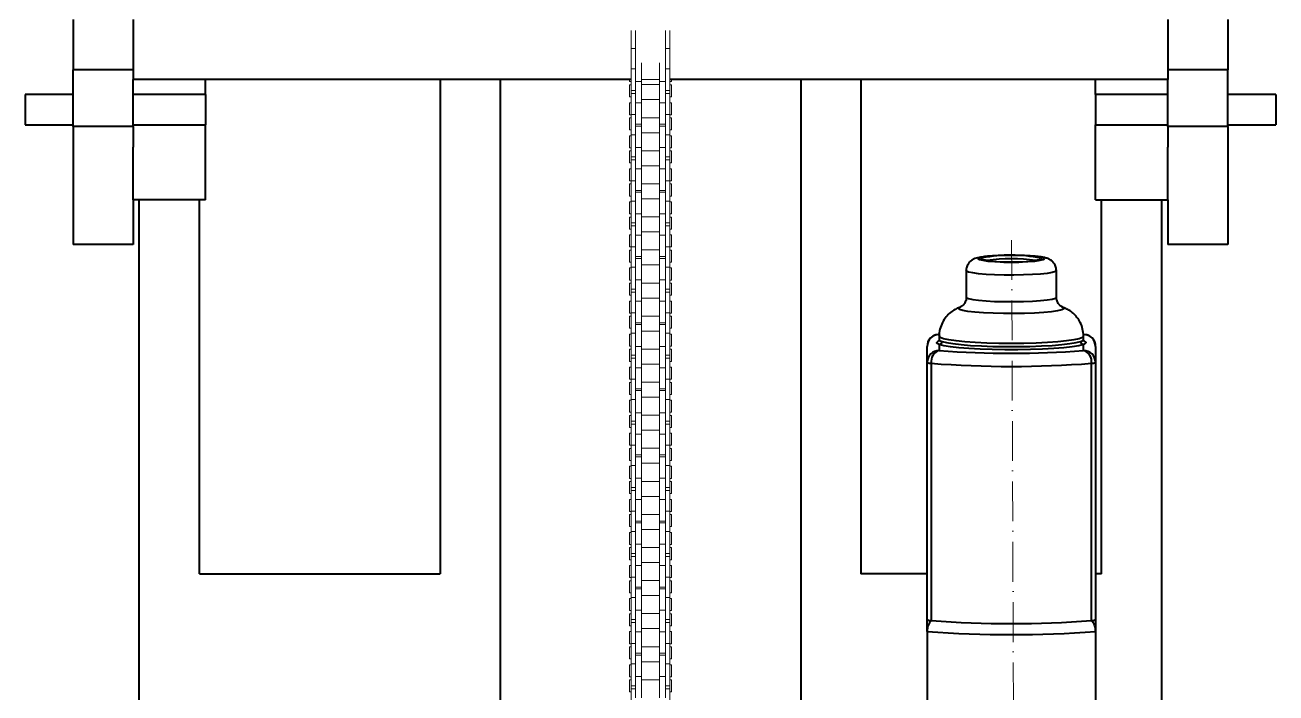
# Model space of a CAD drawing. Header units: millimetres. Extents: x 1065 to 3947, y -2666 to -625.
# Drawn here: x 1297.1 to 1485.6, y -2322.6 to -2221.9 of the extents above; entities that cross this region are included whole.
import ezdxf

# ---------------------------------------------------------------- set-up
doc = ezdxf.new("R2010")
doc.units = ezdxf.units.MM
doc.linetypes.add('ACAD_ISO10W100', pattern=[18, 12, -3, 0, -3])

msp = doc.modelspace()

# ---------------------------------------------------------------- linework, layer by layer
at = {"color": 7, "linetype": 'Continuous', "lineweight": 40}
for p, q in [((1304.3426, -2221.1013), (1304.3426, -2228.7111)), ((1313.4056, -2221.1013), (1313.4056, -2230.1642)), ((1469.2892, -2221.1013), (1469.2892, -2230.1642)), ((1478.3522, -2221.1013), (1478.3522, -2228.7111)), ((1313.4056, -2228.7111), (1304.3426, -2228.7111)), ((1304.3426, -2237.2276), (1304.3426, -2228.7111)), ((1478.3522, -2228.7111), (1469.2892, -2228.7111)), ((1478.3522, -2237.2276), (1478.3522, -2228.7111)), ((1313.4056, -2237.2276), (1313.4056, -2230.1642)), ((1388.4472, -2230.1642), (1313.4056, -2230.1642)), ((1324.2812, -2232.43), (1324.2812, -2230.1642)), ((1359.6269, -2230.1642), (1359.6269, -2304.6626)), ((1368.6899, -2230.1642), (1368.6899, -2339.5599)), ((1469.2892, -2230.1642), (1394.2476, -2230.1642)), ((1414.0049, -2230.1642), (1414.0049, -2339.5599)), ((1423.0679, -2230.1642), (1423.0679, -2304.6626)), ((1458.4136, -2232.43), (1458.4136, -2230.1642)), ((1469.2892, -2237.2276), (1469.2892, -2230.1642)), ((1304.3426, -2232.43), (1297.0922, -2232.43)), ((1297.0922, -2232.43), (1297.0922, -2236.9615)), ((1324.2812, -2232.43), (1313.4056, -2232.43)), ((1324.2812, -2232.43), (1324.2812, -2236.9615)), ((1469.2892, -2232.43), (1458.4136, -2232.43)), ((1458.4136, -2232.43), (1458.4136, -2236.9615)), ((1485.6026, -2232.43), (1478.3522, -2232.43)), ((1485.6026, -2232.43), (1485.6026, -2236.9615)), ((1297.0922, -2236.9615), (1304.3426, -2236.9615)), ((1313.4056, -2237.2276), (1304.3426, -2237.2276)), ((1304.3426, -2237.2276), (1304.3426, -2255.0218)), ((1313.4056, -2236.9615), (1324.2812, -2236.9615)), ((1313.4056, -2237.2276), (1313.4056, -2240.3427)), ((1324.2812, -2248.2903), (1324.2812, -2236.9615)), ((1458.4136, -2236.9615), (1469.2892, -2236.9615)), ((1458.4136, -2248.2903), (1458.4136, -2236.9615)), ((1478.3522, -2237.2276), (1469.2892, -2237.2276)), ((1469.2892, -2237.2276), (1469.2892, -2240.3427)), ((1478.3522, -2236.9615), (1485.6026, -2236.9615)), ((1478.3522, -2237.2276), (1478.3522, -2255.0218)), ((1313.4056, -2248.2903), (1313.4056, -2240.3427)), ((1469.2892, -2248.2903), (1469.2892, -2240.3427)), ((1313.4056, -2248.2903), (1313.4056, -2255.0218)), ((1324.2812, -2248.2903), (1313.4056, -2248.2903)), ((1314.3119, -2413.4186), (1314.3119, -2248.2903)), ((1323.3749, -2304.6626), (1323.3749, -2248.2903)), ((1458.4136, -2248.2903), (1469.2892, -2248.2903)), ((1459.3199, -2304.6626), (1459.3199, -2248.2903)), ((1468.3829, -2348.6088), (1468.3829, -2248.2903)), ((1469.2892, -2248.2903), (1469.2892, -2255.0218)), ((1313.4056, -2255.0218), (1304.3426, -2255.0218)), ((1478.3522, -2255.0218), (1469.2892, -2255.0218)), ((1438.9282, -2258.9621), (1438.9282, -2262.9632)), ((1452.5227, -2262.9632), (1452.5227, -2258.9621)), ((1437.9489, -2264.4783), (1438.0952, -2264.4223)), ((1453.3787, -2264.4301), (1453.4799, -2264.4687)), ((1434.6898, -2268.5772), (1434.8498, -2268.5791)), ((1434.8498, -2268.8597), (1434.8498, -2269.3723)), ((1456.601, -2268.5791), (1456.7611, -2268.5772)), ((1456.601, -2269.3723), (1456.601, -2268.8597)), ((1433.0372, -2272.793), (1433.0372, -2270.3827)), ((1434.8498, -2270.0985), (1434.8498, -2270.9893)), ((1456.601, -2270.9893), (1456.601, -2270.0985)), ((1458.4136, -2270.3827), (1458.4136, -2272.793)), ((1433.0372, -2311.572), (1433.0372, -2272.793)), ((1433.6414, -2272.9269), (1433.6414, -2311.7059)), ((1457.8094, -2311.7059), (1457.8094, -2272.9269)), ((1458.4136, -2272.793), (1458.4136, -2311.572)), ((1323.3749, -2304.6626), (1359.6269, -2304.6626)), ((1433.0372, -2304.6626), (1423.0679, -2304.6626)), ((1459.3199, -2304.6626), (1458.4136, -2304.6626)), ((1433.0372, -2313.3349), (1433.0372, -2325.3004)), ((1458.4136, -2313.3349), (1458.4136, -2325.3004))]:
    msp.add_line(p, q, dxfattribs=at)
at = {"color": 7, "linetype": 'Continuous', "lineweight": 15}
for p, q in [((1388.4472, -2222.7614), (1388.4472, -2225.4617)), ((1389.0817, -2222.7614), (1389.0817, -2225.4617)), ((1393.6132, -2222.7614), (1393.6132, -2225.4617)), ((1394.2476, -2222.7614), (1394.2476, -2225.4617)), ((1388.4472, -2225.4617), (1389.0817, -2225.4617)), ((1388.4472, -2225.4617), (1388.4472, -2228.5312)), ((1389.0817, -2225.4617), (1389.0817, -2228.1687)), ((1394.2476, -2225.4617), (1393.6132, -2225.4617)), ((1393.6132, -2225.4617), (1393.6132, -2228.1687)), ((1394.2476, -2225.4617), (1394.2476, -2228.5312)), ((1389.0817, -2228.1687), (1389.0817, -2230.442)), ((1389.988, -2227.6341), (1389.988, -2230.442)), ((1392.7069, -2227.6341), (1392.7069, -2230.442)), ((1393.6132, -2228.1687), (1393.6132, -2230.442)), ((1388.4472, -2228.5312), (1388.4472, -2231.8261)), ((1388.4472, -2228.5312), (1389.0817, -2228.5312)), ((1394.2476, -2228.5312), (1393.6132, -2228.5312)), ((1394.2476, -2228.5312), (1394.2476, -2231.8261)), ((1388.1754, -2230.4666), (1388.1754, -2230.1642)), ((1388.1754, -2230.4666), (1388.4472, -2230.4666)), ((1388.4472, -2230.9473), (1388.1754, -2230.9473)), ((1388.1754, -2230.9473), (1388.1754, -2232.7599)), ((1388.4472, -2231.8261), (1389.0817, -2231.8261)), ((1388.4472, -2232.2793), (1388.4472, -2231.8261)), ((1389.0817, -2230.442), (1389.988, -2230.442)), ((1389.0817, -2230.442), (1389.0817, -2233.6633)), ((1392.7069, -2230.1642), (1389.988, -2230.1642)), ((1389.988, -2230.442), (1389.988, -2233.6633)), ((1389.988, -2230.9198), (1392.7069, -2230.9198)), ((1393.6132, -2230.442), (1392.7069, -2230.442)), ((1392.7069, -2230.442), (1392.7069, -2233.6633)), ((1393.6132, -2230.442), (1393.6132, -2233.6633)), ((1393.6132, -2231.8261), (1394.2476, -2231.8261)), ((1394.2476, -2230.4666), (1394.5195, -2230.4666)), ((1394.5195, -2230.9473), (1394.2476, -2230.9473)), ((1394.2476, -2232.2793), (1394.2476, -2231.8261)), ((1394.5195, -2230.4666), (1394.5195, -2230.1642)), ((1394.5195, -2230.9473), (1394.5195, -2232.7599)), ((1388.1754, -2232.7599), (1388.4472, -2232.7599)), ((1388.4472, -2233.6387), (1388.1754, -2233.6387)), ((1388.1754, -2235.4513), (1388.1754, -2233.6387)), ((1389.0817, -2232.2793), (1388.4472, -2232.2793)), ((1388.4472, -2232.2793), (1388.4472, -2235.431)), ((1389.0817, -2233.6633), (1389.0817, -2235.9217)), ((1389.0817, -2233.6633), (1389.988, -2233.6633)), ((1392.7069, -2233.1855), (1389.988, -2233.1855)), ((1389.988, -2233.6633), (1389.988, -2236.9014)), ((1393.6132, -2233.6633), (1392.7069, -2233.6633)), ((1392.7069, -2233.6633), (1392.7069, -2236.9014)), ((1394.2476, -2232.2793), (1393.6132, -2232.2793)), ((1393.6132, -2233.6633), (1393.6132, -2235.9217)), ((1394.2476, -2232.2793), (1394.2476, -2235.431)), ((1394.2476, -2232.7599), (1394.5195, -2232.7599)), ((1394.5195, -2233.6387), (1394.2476, -2233.6387)), ((1394.5195, -2235.4513), (1394.5195, -2233.6387)), ((1388.1754, -2235.4513), (1388.4472, -2235.4513)), ((1388.4472, -2235.431), (1389.0817, -2235.431)), ((1388.4472, -2235.431), (1388.4472, -2238.5005)), ((1394.2476, -2235.431), (1393.6132, -2235.431)), ((1394.2476, -2235.431), (1394.2476, -2238.5005)), ((1394.2476, -2235.4513), (1394.5195, -2235.4513)), ((1388.4472, -2235.932), (1388.1754, -2235.932)), ((1388.1754, -2235.932), (1388.1754, -2237.7446)), ((1389.0817, -2235.9217), (1389.0817, -2238.138)), ((1389.0817, -2236.9014), (1389.988, -2236.9014)), ((1389.988, -2237.1733), (1389.0817, -2237.1733)), ((1389.988, -2235.9044), (1392.7069, -2235.9044)), ((1389.988, -2237.1733), (1389.988, -2236.9014)), ((1389.988, -2237.1733), (1389.988, -2240.4113)), ((1392.7069, -2236.9014), (1393.6132, -2236.9014)), ((1392.7069, -2237.1733), (1392.7069, -2236.9014)), ((1393.6132, -2237.1733), (1392.7069, -2237.1733)), ((1392.7069, -2237.1733), (1392.7069, -2240.4113)), ((1393.6132, -2235.9217), (1393.6132, -2238.138)), ((1394.5195, -2235.932), (1394.2476, -2235.932)), ((1394.5195, -2235.932), (1394.5195, -2237.7446)), ((1388.1754, -2237.7446), (1388.4472, -2237.7446)), ((1388.4472, -2238.6234), (1388.1754, -2238.6234)), ((1388.1754, -2240.436), (1388.1754, -2238.6234)), ((1388.4472, -2238.5005), (1388.4472, -2241.7954)), ((1388.4472, -2238.5005), (1389.0817, -2238.5005)), ((1389.0817, -2238.138), (1389.0817, -2240.4113)), ((1392.7069, -2238.1702), (1389.988, -2238.1702)), ((1393.6132, -2238.138), (1393.6132, -2240.4113)), ((1394.2476, -2238.5005), (1393.6132, -2238.5005)), ((1394.2476, -2237.7446), (1394.5195, -2237.7446)), ((1394.2476, -2238.5005), (1394.2476, -2241.7954)), ((1394.5195, -2238.6234), (1394.2476, -2238.6234)), ((1394.5195, -2240.436), (1394.5195, -2238.6234)), ((1388.1754, -2240.436), (1388.4472, -2240.436)), ((1388.4472, -2240.9123), (1388.1754, -2240.9123)), ((1388.1754, -2240.9123), (1388.1754, -2242.7249)), ((1389.0817, -2240.4113), (1389.988, -2240.4113)), ((1389.0817, -2240.4113), (1389.0817, -2243.6327)), ((1389.988, -2240.4113), (1389.988, -2243.6327)), ((1389.988, -2240.8891), (1392.7069, -2240.8891)), ((1393.6132, -2240.4113), (1392.7069, -2240.4113)), ((1392.7069, -2240.4113), (1392.7069, -2243.6327)), ((1393.6132, -2240.4113), (1393.6132, -2243.6327)), ((1394.2476, -2240.436), (1394.5195, -2240.436)), ((1394.5195, -2240.9123), (1394.2476, -2240.9123)), ((1394.5195, -2240.9123), (1394.5195, -2242.7249)), ((1388.1754, -2242.7249), (1388.4472, -2242.7249)), ((1388.4472, -2241.7954), (1389.0817, -2241.7954)), ((1388.4472, -2242.2485), (1388.4472, -2241.7954)), ((1389.0817, -2242.2485), (1388.4472, -2242.2485)), ((1388.4472, -2242.2485), (1388.4472, -2245.4003)), ((1392.7069, -2243.1548), (1389.988, -2243.1548)), ((1393.6132, -2241.7954), (1394.2476, -2241.7954)), ((1394.2476, -2242.2485), (1393.6132, -2242.2485)), ((1394.2476, -2242.2485), (1394.2476, -2241.7954)), ((1394.2476, -2242.2485), (1394.2476, -2245.4003)), ((1394.2476, -2242.7249), (1394.5195, -2242.7249)), ((1388.4472, -2243.608), (1388.1754, -2243.608)), ((1388.1754, -2245.4206), (1388.1754, -2243.608)), ((1389.0817, -2243.6327), (1389.0817, -2245.891)), ((1389.0817, -2243.6327), (1389.988, -2243.6327)), ((1389.988, -2243.6327), (1389.988, -2246.8707)), ((1393.6132, -2243.6327), (1392.7069, -2243.6327)), ((1392.7069, -2243.6327), (1392.7069, -2246.8707)), ((1393.6132, -2243.6327), (1393.6132, -2245.891)), ((1394.5195, -2243.608), (1394.2476, -2243.608)), ((1394.5195, -2245.4206), (1394.5195, -2243.608)), ((1388.1754, -2245.4206), (1388.4472, -2245.4206)), ((1388.4472, -2245.8969), (1388.1754, -2245.8969)), ((1388.1754, -2245.8969), (1388.1754, -2247.7095)), ((1388.4472, -2245.4003), (1389.0817, -2245.4003)), ((1388.4472, -2245.4003), (1388.4472, -2248.4698)), ((1389.0817, -2245.891), (1389.0817, -2248.1073)), ((1389.0817, -2246.8707), (1389.988, -2246.8707)), ((1389.988, -2245.8737), (1392.7069, -2245.8737)), ((1389.988, -2247.1426), (1389.988, -2246.8707)), ((1392.7069, -2246.8707), (1393.6132, -2246.8707)), ((1392.7069, -2247.1426), (1392.7069, -2246.8707)), ((1394.2476, -2245.4003), (1393.6132, -2245.4003)), ((1393.6132, -2245.891), (1393.6132, -2248.1073)), ((1394.2476, -2245.4003), (1394.2476, -2248.4698)), ((1394.2476, -2245.4206), (1394.5195, -2245.4206)), ((1394.5195, -2245.8969), (1394.2476, -2245.8969)), ((1394.5195, -2245.8969), (1394.5195, -2247.7095)), ((1388.1754, -2247.7095), (1388.4472, -2247.7095)), ((1388.4472, -2248.5927), (1388.1754, -2248.5927)), ((1388.1754, -2250.4052), (1388.1754, -2248.5927)), ((1388.4472, -2248.4698), (1388.4472, -2251.7647)), ((1388.4472, -2248.4698), (1389.0817, -2248.4698)), ((1389.988, -2247.1426), (1389.0817, -2247.1426)), ((1389.0817, -2248.1073), (1389.0817, -2250.3806)), ((1389.988, -2247.1426), (1389.988, -2250.3806)), ((1392.7069, -2248.1395), (1389.988, -2248.1395)), ((1393.6132, -2247.1426), (1392.7069, -2247.1426)), ((1392.7069, -2247.1426), (1392.7069, -2250.3806)), ((1393.6132, -2248.1073), (1393.6132, -2250.3806)), ((1394.2476, -2248.4698), (1393.6132, -2248.4698)), ((1394.2476, -2247.7095), (1394.5195, -2247.7095)), ((1394.2476, -2248.4698), (1394.2476, -2251.7647)), ((1394.5195, -2248.5927), (1394.2476, -2248.5927)), ((1394.5195, -2250.4052), (1394.5195, -2248.5927)), ((1388.1754, -2250.4052), (1388.4472, -2250.4052)), ((1389.0817, -2250.3806), (1389.988, -2250.3806)), ((1389.0817, -2250.3806), (1389.0817, -2253.602)), ((1389.988, -2250.3806), (1389.988, -2253.602)), ((1393.6132, -2250.3806), (1392.7069, -2250.3806)), ((1392.7069, -2250.3806), (1392.7069, -2253.602)), ((1393.6132, -2250.3806), (1393.6132, -2253.602)), ((1394.2476, -2250.4052), (1394.5195, -2250.4052)), ((1388.4472, -2250.8816), (1388.1754, -2250.8816)), ((1388.1754, -2250.8816), (1388.1754, -2252.6942)), ((1388.1754, -2252.6942), (1388.4472, -2252.6942)), ((1388.4472, -2251.7647), (1389.0817, -2251.7647)), ((1388.4472, -2252.2178), (1388.4472, -2251.7647)), ((1389.0817, -2252.2178), (1388.4472, -2252.2178)), ((1388.4472, -2252.2178), (1388.4472, -2255.3696)), ((1389.988, -2250.8584), (1392.7069, -2250.8584)), ((1393.6132, -2251.7647), (1394.2476, -2251.7647)), ((1394.2476, -2252.2178), (1393.6132, -2252.2178)), ((1394.5195, -2250.8816), (1394.2476, -2250.8816)), ((1394.2476, -2252.2178), (1394.2476, -2251.7647)), ((1394.2476, -2252.2178), (1394.2476, -2255.3696)), ((1394.2476, -2252.6942), (1394.5195, -2252.6942)), ((1394.5195, -2250.8816), (1394.5195, -2252.6942)), ((1388.4472, -2253.5773), (1388.1754, -2253.5773)), ((1388.1754, -2255.3899), (1388.1754, -2253.5773)), ((1389.0817, -2253.602), (1389.0817, -2255.8603)), ((1389.0817, -2253.602), (1389.988, -2253.602)), ((1392.7069, -2253.1242), (1389.988, -2253.1242)), ((1389.988, -2253.602), (1389.988, -2256.84)), ((1393.6132, -2253.602), (1392.7069, -2253.602)), ((1392.7069, -2253.602), (1392.7069, -2256.84)), ((1393.6132, -2253.602), (1393.6132, -2255.8603)), ((1394.5195, -2253.5773), (1394.2476, -2253.5773)), ((1394.5195, -2255.3899), (1394.5195, -2253.5773)), ((1388.1754, -2255.3899), (1388.4472, -2255.3899)), ((1388.4472, -2255.8662), (1388.1754, -2255.8662)), ((1388.1754, -2255.8662), (1388.1754, -2257.6788)), ((1388.4472, -2255.3696), (1389.0817, -2255.3696)), ((1388.4472, -2255.3696), (1388.4472, -2258.4391)), ((1389.0817, -2255.8603), (1389.0817, -2258.0766)), ((1389.988, -2255.843), (1392.7069, -2255.843)), ((1394.2476, -2255.3696), (1393.6132, -2255.3696)), ((1393.6132, -2255.8603), (1393.6132, -2258.0766)), ((1394.2476, -2255.3696), (1394.2476, -2258.4391)), ((1394.2476, -2255.3899), (1394.5195, -2255.3899)), ((1394.5195, -2255.8662), (1394.2476, -2255.8662)), ((1394.5195, -2255.8662), (1394.5195, -2257.6788)), ((1388.1754, -2257.6788), (1388.4472, -2257.6788)), ((1389.0817, -2256.84), (1389.988, -2256.84)), ((1389.988, -2257.1119), (1389.0817, -2257.1119)), ((1389.0817, -2258.0766), (1389.0817, -2260.3499)), ((1389.988, -2257.1119), (1389.988, -2256.84)), ((1389.988, -2257.1119), (1389.988, -2260.3499)), ((1392.7069, -2258.1088), (1389.988, -2258.1088)), ((1392.7069, -2256.84), (1393.6132, -2256.84)), ((1392.7069, -2257.1119), (1392.7069, -2256.84)), ((1393.6132, -2257.1119), (1392.7069, -2257.1119)), ((1392.7069, -2257.1119), (1392.7069, -2260.3499)), ((1393.6132, -2258.0766), (1393.6132, -2260.3499)), ((1394.2476, -2257.6788), (1394.5195, -2257.6788)), ((1388.4472, -2258.5619), (1388.1754, -2258.5619)), ((1388.1754, -2260.3745), (1388.1754, -2258.5619)), ((1388.4472, -2258.4391), (1388.4472, -2261.734)), ((1388.4472, -2258.4391), (1389.0817, -2258.4391)), ((1394.2476, -2258.4391), (1393.6132, -2258.4391)), ((1394.2476, -2258.4391), (1394.2476, -2261.734)), ((1394.5195, -2258.5619), (1394.2476, -2258.5619)), ((1394.5195, -2260.3745), (1394.5195, -2258.5619)), ((1388.1754, -2260.3745), (1388.4472, -2260.3745)), ((1388.4472, -2260.8509), (1388.1754, -2260.8509)), ((1388.1754, -2260.8509), (1388.1754, -2262.6635)), ((1388.4472, -2261.734), (1389.0817, -2261.734)), ((1388.4472, -2262.1871), (1388.4472, -2261.734)), ((1389.0817, -2260.3499), (1389.988, -2260.3499)), ((1389.0817, -2260.3499), (1389.0817, -2263.5713)), ((1389.988, -2260.3499), (1389.988, -2263.5713)), ((1389.988, -2260.8277), (1392.7069, -2260.8277)), ((1393.6132, -2260.3499), (1392.7069, -2260.3499)), ((1392.7069, -2260.3499), (1392.7069, -2263.5713)), ((1393.6132, -2260.3499), (1393.6132, -2263.5713)), ((1393.6132, -2261.734), (1394.2476, -2261.734)), ((1394.2476, -2260.3745), (1394.5195, -2260.3745)), ((1394.5195, -2260.8509), (1394.2476, -2260.8509)), ((1394.2476, -2262.1871), (1394.2476, -2261.734)), ((1394.5195, -2260.8509), (1394.5195, -2262.6635)), ((1388.1754, -2262.6635), (1388.4472, -2262.6635)), ((1388.4472, -2263.5466), (1388.1754, -2263.5466)), ((1388.1754, -2265.3592), (1388.1754, -2263.5466)), ((1389.0817, -2262.1871), (1388.4472, -2262.1871)), ((1388.4472, -2262.1871), (1388.4472, -2265.3389)), ((1389.0817, -2263.5713), (1389.988, -2263.5713)), ((1389.0817, -2263.5713), (1389.0817, -2265.8296)), ((1392.7069, -2263.0934), (1389.988, -2263.0934)), ((1389.988, -2263.5713), (1389.988, -2266.8093)), ((1393.6132, -2263.5713), (1392.7069, -2263.5713)), ((1392.7069, -2263.5713), (1392.7069, -2266.8093)), ((1394.2476, -2262.1871), (1393.6132, -2262.1871)), ((1393.6132, -2263.5713), (1393.6132, -2265.8296)), ((1394.2476, -2262.1871), (1394.2476, -2265.3389)), ((1394.2476, -2262.6635), (1394.5195, -2262.6635)), ((1394.5195, -2263.5466), (1394.2476, -2263.5466)), ((1394.5195, -2265.3592), (1394.5195, -2263.5466)), ((1388.1754, -2265.3592), (1388.4472, -2265.3592)), ((1388.4472, -2265.8355), (1388.1754, -2265.8355)), ((1388.1754, -2265.8355), (1388.1754, -2267.6481)), ((1388.4472, -2265.3389), (1389.0817, -2265.3389)), ((1388.4472, -2265.3389), (1388.4472, -2268.4084)), ((1389.0817, -2265.8296), (1389.0817, -2268.4084)), ((1389.988, -2265.8124), (1392.7069, -2265.8124)), ((1394.2476, -2265.3389), (1393.6132, -2265.3389)), ((1393.6132, -2265.8296), (1393.6132, -2268.4084)), ((1394.2476, -2265.3389), (1394.2476, -2268.4084)), ((1394.2476, -2265.3592), (1394.5195, -2265.3592)), ((1394.5195, -2265.8355), (1394.2476, -2265.8355)), ((1394.5195, -2265.8355), (1394.5195, -2267.6481)), ((1388.1754, -2267.6481), (1388.4472, -2267.6481)), ((1389.0817, -2266.8093), (1389.988, -2266.8093)), ((1389.988, -2267.0812), (1389.0817, -2267.0812)), ((1389.988, -2267.0812), (1389.988, -2266.8093)), ((1389.988, -2267.0812), (1389.988, -2270.41)), ((1392.7069, -2266.8093), (1393.6132, -2266.8093)), ((1392.7069, -2267.0812), (1392.7069, -2266.8093)), ((1393.6132, -2267.0812), (1392.7069, -2267.0812)), ((1392.7069, -2267.0812), (1392.7069, -2270.41)), ((1394.2476, -2267.6481), (1394.5195, -2267.6481)), ((1388.4472, -2268.5312), (1388.1754, -2268.5312)), ((1388.1754, -2270.3438), (1388.1754, -2268.5312)), ((1388.4472, -2268.4084), (1388.4472, -2271.7033)), ((1388.4472, -2268.4084), (1389.0817, -2268.4084)), ((1389.0817, -2268.4084), (1389.0817, -2270.41)), ((1392.7069, -2268.0781), (1389.988, -2268.0781)), ((1393.6132, -2268.4084), (1393.6132, -2270.41)), ((1394.2476, -2268.4084), (1393.6132, -2268.4084)), ((1394.2476, -2268.4084), (1394.2476, -2271.7033)), ((1394.5195, -2268.5312), (1394.2476, -2268.5312)), ((1394.5195, -2270.3438), (1394.5195, -2268.5312)), ((1388.1754, -2270.3438), (1388.4472, -2270.3438)), ((1388.4472, -2270.8202), (1388.1754, -2270.8202)), ((1388.1754, -2270.8202), (1388.1754, -2272.6328)), ((1389.0817, -2270.41), (1389.988, -2270.41)), ((1389.0817, -2270.41), (1389.0817, -2273.6286)), ((1389.988, -2270.41), (1389.988, -2273.6286)), ((1389.988, -2270.797), (1392.7069, -2270.797)), ((1393.6132, -2270.41), (1392.7069, -2270.41)), ((1392.7069, -2270.41), (1392.7069, -2273.6286)), ((1393.6132, -2270.41), (1393.6132, -2273.6286)), ((1394.2476, -2270.3438), (1394.5195, -2270.3438)), ((1394.5195, -2270.8202), (1394.2476, -2270.8202)), ((1394.5195, -2270.8202), (1394.5195, -2272.6328)), ((1388.1754, -2272.6328), (1388.4472, -2272.6328)), ((1388.4472, -2271.7033), (1389.0817, -2271.7033)), ((1388.4472, -2272.152), (1388.4472, -2271.7033)), ((1389.0817, -2272.152), (1388.4472, -2272.152)), ((1388.4472, -2272.152), (1388.4472, -2275.3038)), ((1392.7069, -2273.0584), (1389.988, -2273.0584)), ((1393.6132, -2271.7033), (1394.2476, -2271.7033)), ((1394.2476, -2272.152), (1393.6132, -2272.152)), ((1394.2476, -2272.152), (1394.2476, -2271.7033)), ((1394.2476, -2272.152), (1394.2476, -2275.3038)), ((1394.2476, -2272.6328), (1394.5195, -2272.6328)), ((1388.4472, -2273.5115), (1388.1754, -2273.5115)), ((1388.1754, -2275.3241), (1388.1754, -2273.5115)), ((1388.4472, -2275.3038), (1389.0817, -2275.3038)), ((1388.4472, -2275.3038), (1388.4472, -2278.3733)), ((1389.0817, -2273.6286), (1389.988, -2273.6286)), ((1389.0817, -2273.6286), (1389.0817, -2275.7945)), ((1389.988, -2273.6286), (1389.988, -2276.7742)), ((1393.6132, -2273.6286), (1392.7069, -2273.6286)), ((1392.7069, -2273.6286), (1392.7069, -2276.7742)), ((1393.6132, -2273.6286), (1393.6132, -2275.7945)), ((1394.2476, -2275.3038), (1393.6132, -2275.3038)), ((1394.5195, -2273.5115), (1394.2476, -2273.5115)), ((1394.2476, -2275.3038), (1394.2476, -2278.3733)), ((1394.5195, -2275.3241), (1394.5195, -2273.5115)), ((1388.1754, -2275.3241), (1388.4472, -2275.3241)), ((1388.4472, -2275.8048), (1388.1754, -2275.8048)), ((1388.1754, -2275.8048), (1388.1754, -2277.6174)), ((1389.0817, -2275.7945), (1389.0817, -2278.3733)), ((1389.0817, -2276.7742), (1389.988, -2276.7742)), ((1389.988, -2277.0461), (1389.0817, -2277.0461)), ((1389.988, -2275.7773), (1392.7069, -2275.7773)), ((1389.988, -2277.0461), (1389.988, -2276.7742)), ((1389.988, -2277.0461), (1389.988, -2280.375)), ((1392.7069, -2276.7742), (1393.6132, -2276.7742)), ((1392.7069, -2277.0461), (1392.7069, -2276.7742)), ((1393.6132, -2277.0461), (1392.7069, -2277.0461)), ((1392.7069, -2277.0461), (1392.7069, -2280.375)), ((1393.6132, -2275.7945), (1393.6132, -2278.3733)), ((1394.2476, -2275.3241), (1394.5195, -2275.3241)), ((1394.5195, -2275.8048), (1394.2476, -2275.8048)), ((1394.5195, -2275.8048), (1394.5195, -2277.6174)), ((1388.1754, -2277.6174), (1388.4472, -2277.6174)), ((1388.4472, -2278.4961), (1388.1754, -2278.4961)), ((1388.1754, -2280.3088), (1388.1754, -2278.4961)), ((1388.4472, -2278.3733), (1388.4472, -2281.6682)), ((1388.4472, -2278.3733), (1389.0817, -2278.3733)), ((1389.0817, -2278.3733), (1389.0817, -2280.375)), ((1392.7069, -2278.043), (1389.988, -2278.043)), ((1393.6132, -2278.3733), (1393.6132, -2280.375)), ((1394.2476, -2278.3733), (1393.6132, -2278.3733)), ((1394.2476, -2277.6174), (1394.5195, -2277.6174)), ((1394.2476, -2278.3733), (1394.2476, -2281.6682)), ((1394.5195, -2278.4961), (1394.2476, -2278.4961)), ((1394.5195, -2280.3088), (1394.5195, -2278.4961)), ((1388.1754, -2280.3088), (1388.4472, -2280.3088)), ((1388.4472, -2280.7895), (1388.1754, -2280.7895)), ((1388.1754, -2280.7895), (1388.1754, -2282.6021)), ((1389.0817, -2280.375), (1389.988, -2280.375)), ((1389.0817, -2280.375), (1389.0817, -2283.5935)), ((1389.988, -2280.375), (1389.988, -2283.5935)), ((1389.988, -2280.7619), (1392.7069, -2280.7619)), ((1393.6132, -2280.375), (1392.7069, -2280.375)), ((1392.7069, -2280.375), (1392.7069, -2283.5935)), ((1393.6132, -2280.375), (1393.6132, -2283.5935)), ((1394.2476, -2280.3088), (1394.5195, -2280.3088)), ((1394.5195, -2280.7895), (1394.2476, -2280.7895)), ((1394.5195, -2280.7895), (1394.5195, -2282.6021)), ((1388.1754, -2282.6021), (1388.4472, -2282.6021)), ((1388.4472, -2281.6682), (1389.0817, -2281.6682)), ((1388.4472, -2282.117), (1388.4472, -2281.6682)), ((1389.0817, -2282.117), (1388.4472, -2282.117)), ((1388.4472, -2282.117), (1388.4472, -2285.2497)), ((1393.6132, -2281.6682), (1394.2476, -2281.6682)), ((1394.2476, -2282.117), (1393.6132, -2282.117)), ((1394.2476, -2282.117), (1394.2476, -2281.6682)), ((1394.2476, -2282.117), (1394.2476, -2285.2497)), ((1394.2476, -2282.6021), (1394.5195, -2282.6021)), ((1388.4472, -2283.4764), (1388.1754, -2283.4764)), ((1388.1754, -2285.289), (1388.1754, -2283.4764)), ((1389.0817, -2283.5935), (1389.988, -2283.5935)), ((1389.0817, -2283.5935), (1389.0817, -2285.742)), ((1392.7069, -2283.0233), (1389.988, -2283.0233)), ((1389.988, -2283.5935), (1389.988, -2286.7391)), ((1393.6132, -2283.5935), (1392.7069, -2283.5935)), ((1392.7069, -2283.5935), (1392.7069, -2286.7391)), ((1393.6132, -2283.5935), (1393.6132, -2285.742)), ((1394.5195, -2283.4764), (1394.2476, -2283.4764)), ((1394.5195, -2285.289), (1394.5195, -2283.4764)), ((1388.1754, -2285.289), (1388.4472, -2285.289)), ((1388.4472, -2285.7741), (1388.1754, -2285.7741)), ((1388.1754, -2285.7741), (1388.1754, -2287.5867)), ((1388.4472, -2285.2497), (1389.0817, -2285.2497)), ((1388.4472, -2285.2497), (1388.4472, -2288.3197)), ((1389.0817, -2285.742), (1389.0817, -2287.9583)), ((1389.988, -2285.7422), (1392.7069, -2285.7422)), ((1394.2476, -2285.2497), (1393.6132, -2285.2497)), ((1393.6132, -2285.742), (1393.6132, -2287.9583)), ((1394.2476, -2285.2497), (1394.2476, -2288.3197)), ((1394.2476, -2285.289), (1394.5195, -2285.289)), ((1394.5195, -2285.7741), (1394.2476, -2285.7741)), ((1394.5195, -2285.7741), (1394.5195, -2287.5867)), ((1388.1754, -2287.5867), (1388.4472, -2287.5867)), ((1388.4472, -2288.4609), (1388.1754, -2288.4609)), ((1388.1754, -2290.2734), (1388.1754, -2288.4609)), ((1388.4472, -2288.3197), (1389.0817, -2288.3197)), ((1388.4472, -2288.3197), (1388.4472, -2291.6329)), ((1389.0817, -2286.7391), (1389.988, -2286.7391)), ((1389.988, -2287.0108), (1389.0817, -2287.0108)), ((1389.0817, -2287.9583), (1389.0817, -2290.2289)), ((1389.988, -2287.0108), (1389.988, -2286.7391)), ((1389.988, -2287.0108), (1389.988, -2290.2289)), ((1392.7069, -2288.0077), (1389.988, -2288.0077)), ((1392.7069, -2286.7391), (1393.6132, -2286.7391)), ((1392.7069, -2287.0108), (1392.7069, -2286.7391)), ((1393.6132, -2287.0108), (1392.7069, -2287.0108)), ((1392.7069, -2287.0108), (1392.7069, -2290.2289)), ((1393.6132, -2287.9583), (1393.6132, -2290.2289)), ((1394.2476, -2288.3197), (1393.6132, -2288.3197)), ((1394.2476, -2287.5867), (1394.5195, -2287.5867)), ((1394.2476, -2288.3197), (1394.2476, -2291.6329)), ((1394.5195, -2288.4609), (1394.2476, -2288.4609)), ((1394.5195, -2290.2734), (1394.5195, -2288.4609)), ((1388.1754, -2290.2735), (1388.4472, -2290.2735)), ((1389.0817, -2290.2289), (1389.988, -2290.2289)), ((1389.0817, -2290.2289), (1389.0817, -2293.4502)), ((1389.988, -2290.2289), (1389.988, -2293.4502)), ((1393.6132, -2290.2289), (1392.7069, -2290.2289)), ((1392.7069, -2290.2289), (1392.7069, -2293.4502)), ((1393.6132, -2290.2289), (1393.6132, -2293.4502)), ((1394.2476, -2290.2735), (1394.5195, -2290.2735)), ((1388.4472, -2290.7544), (1388.1754, -2290.7544)), ((1388.1754, -2290.7544), (1388.1754, -2292.567)), ((1388.4472, -2291.6329), (1389.0817, -2291.6329)), ((1388.4472, -2292.0859), (1388.4472, -2291.6329)), ((1389.0817, -2292.0859), (1388.4472, -2292.0859)), ((1388.4472, -2292.0859), (1388.4472, -2295.2186)), ((1389.988, -2290.7266), (1392.7069, -2290.7266)), ((1393.6132, -2291.6329), (1394.2476, -2291.6329)), ((1394.2476, -2292.0859), (1393.6132, -2292.0859)), ((1394.5195, -2290.7544), (1394.2476, -2290.7544)), ((1394.2476, -2292.0859), (1394.2476, -2291.6329)), ((1394.2476, -2292.0859), (1394.2476, -2295.2186)), ((1394.5195, -2290.7544), (1394.5195, -2292.567)), ((1388.1754, -2292.567), (1388.4472, -2292.567)), ((1388.4472, -2293.4453), (1388.1754, -2293.4453)), ((1388.1754, -2295.2579), (1388.1754, -2293.4453)), ((1389.0817, -2293.4502), (1389.988, -2293.4502)), ((1389.0817, -2293.4502), (1389.0817, -2295.739)), ((1392.7069, -2292.9922), (1389.988, -2292.9922)), ((1389.988, -2293.4502), (1389.988, -2296.708)), ((1393.6132, -2293.4502), (1392.7069, -2293.4502)), ((1392.7069, -2293.4502), (1392.7069, -2296.708)), ((1393.6132, -2293.4502), (1393.6132, -2295.739)), ((1394.2476, -2292.567), (1394.5195, -2292.567)), ((1394.5195, -2293.4453), (1394.2476, -2293.4453)), ((1394.5195, -2295.2579), (1394.5195, -2293.4453)), ((1388.1754, -2295.2579), (1388.4472, -2295.2579)), ((1388.4472, -2295.739), (1388.1754, -2295.739)), ((1388.1754, -2295.739), (1388.1754, -2297.5516)), ((1388.4472, -2295.2186), (1389.0817, -2295.2186)), ((1388.4472, -2295.2186), (1388.4472, -2298.2886)), ((1389.0817, -2295.739), (1389.0817, -2297.9272)), ((1389.988, -2295.7111), (1392.7069, -2295.7111)), ((1394.2476, -2295.2186), (1393.6132, -2295.2186)), ((1393.6132, -2295.739), (1393.6132, -2297.9272)), ((1394.2476, -2295.2186), (1394.2476, -2298.2886)), ((1394.2476, -2295.2579), (1394.5195, -2295.2579)), ((1394.5195, -2295.739), (1394.2476, -2295.739)), ((1394.5195, -2295.739), (1394.5195, -2297.5516)), ((1388.1754, -2297.5516), (1388.4472, -2297.5516)), ((1389.0817, -2296.708), (1389.988, -2296.708)), ((1389.988, -2296.9797), (1389.0817, -2296.9797)), ((1389.0817, -2297.9272), (1389.0817, -2300.1978)), ((1389.988, -2296.9797), (1389.988, -2296.708)), ((1389.988, -2296.9797), (1389.988, -2300.1978)), ((1392.7069, -2296.708), (1393.6132, -2296.708)), ((1392.7069, -2296.9797), (1392.7069, -2296.708)), ((1393.6132, -2296.9797), (1392.7069, -2296.9797)), ((1392.7069, -2296.9797), (1392.7069, -2300.1978)), ((1393.6132, -2297.9272), (1393.6132, -2300.1978)), ((1394.2476, -2297.5516), (1394.5195, -2297.5516)), ((1388.4472, -2298.4298), (1388.1754, -2298.4298)), ((1388.1754, -2300.2423), (1388.1754, -2298.4298)), ((1388.4472, -2298.2886), (1388.4472, -2301.6018)), ((1388.4472, -2298.2886), (1389.0817, -2298.2886)), ((1392.7069, -2297.9766), (1389.988, -2297.9766)), ((1394.2476, -2298.2886), (1393.6132, -2298.2886)), ((1394.2476, -2298.2886), (1394.2476, -2301.6018)), ((1394.5195, -2298.4298), (1394.2476, -2298.4298)), ((1394.5195, -2300.2423), (1394.5195, -2298.4298)), ((1388.1754, -2300.2424), (1388.4472, -2300.2424)), ((1388.4472, -2300.7193), (1388.1754, -2300.7193)), ((1388.1754, -2300.7193), (1388.1754, -2302.5319)), ((1388.4472, -2301.6018), (1389.0817, -2301.6018)), ((1388.4472, -2302.0548), (1388.4472, -2301.6018)), ((1389.0817, -2300.1978), (1389.988, -2300.1978)), ((1389.0817, -2300.1978), (1389.0817, -2303.4191)), ((1389.988, -2300.1978), (1389.988, -2303.4191)), ((1389.988, -2300.6955), (1392.7069, -2300.6955)), ((1393.6132, -2300.1978), (1392.7069, -2300.1978)), ((1392.7069, -2300.1978), (1392.7069, -2303.4191)), ((1393.6132, -2300.1978), (1393.6132, -2303.4191)), ((1393.6132, -2301.6018), (1394.2476, -2301.6018)), ((1394.2476, -2300.2424), (1394.5195, -2300.2424)), ((1394.5195, -2300.7193), (1394.2476, -2300.7193)), ((1394.2476, -2302.0548), (1394.2476, -2301.6018)), ((1394.5195, -2300.7193), (1394.5195, -2302.5319)), ((1388.1754, -2302.5319), (1388.4472, -2302.5319)), ((1388.4472, -2303.4142), (1388.1754, -2303.4142)), ((1388.1754, -2305.2268), (1388.1754, -2303.4142)), ((1389.0817, -2302.0548), (1388.4472, -2302.0548)), ((1388.4472, -2302.0548), (1388.4472, -2305.1875)), ((1389.0817, -2303.4191), (1389.988, -2303.4191)), ((1389.0817, -2303.4191), (1389.0817, -2305.7039)), ((1392.7069, -2302.961), (1389.988, -2302.961)), ((1389.988, -2303.4191), (1389.988, -2306.6769)), ((1393.6132, -2303.4191), (1392.7069, -2303.4191)), ((1392.7069, -2303.4191), (1392.7069, -2306.6769)), ((1394.2476, -2302.0548), (1393.6132, -2302.0548)), ((1393.6132, -2303.4191), (1393.6132, -2305.7039)), ((1394.2476, -2302.0548), (1394.2476, -2305.1875)), ((1394.2476, -2302.5319), (1394.5195, -2302.5319)), ((1394.5195, -2303.4142), (1394.2476, -2303.4142)), ((1394.5195, -2305.2268), (1394.5195, -2303.4142)), ((1388.1754, -2305.2268), (1388.4472, -2305.2268)), ((1388.4472, -2305.1875), (1389.0817, -2305.1875)), ((1388.4472, -2305.1875), (1388.4472, -2308.2575)), ((1394.2476, -2305.1875), (1393.6132, -2305.1875)), ((1394.2476, -2305.1875), (1394.2476, -2308.2575)), ((1394.2476, -2305.2268), (1394.5195, -2305.2268)), ((1388.4472, -2305.7039), (1388.1754, -2305.7039)), ((1388.1754, -2305.7039), (1388.1754, -2307.5165)), ((1389.0817, -2305.7039), (1389.0817, -2307.8961)), ((1389.0817, -2306.6769), (1389.988, -2306.6769)), ((1389.988, -2306.9486), (1389.0817, -2306.9486)), ((1389.988, -2305.68), (1392.7069, -2305.68)), ((1389.988, -2306.9486), (1389.988, -2306.6769)), ((1389.988, -2306.9486), (1389.988, -2310.1667)), ((1392.7069, -2306.6769), (1393.6132, -2306.6769)), ((1392.7069, -2306.9486), (1392.7069, -2306.6769)), ((1393.6132, -2306.9486), (1392.7069, -2306.9486)), ((1392.7069, -2306.9486), (1392.7069, -2310.1667)), ((1393.6132, -2305.7039), (1393.6132, -2307.8961)), ((1394.5195, -2305.7039), (1394.2476, -2305.7039)), ((1394.5195, -2305.7039), (1394.5195, -2307.5165)), ((1388.1754, -2307.5165), (1388.4472, -2307.5165)), ((1388.4472, -2308.3987), (1388.1754, -2308.3987)), ((1388.1754, -2310.2112), (1388.1754, -2308.3987)), ((1388.4472, -2308.2575), (1388.4472, -2311.5707)), ((1388.4472, -2308.2575), (1389.0817, -2308.2575)), ((1389.0817, -2307.8961), (1389.0817, -2310.1667)), ((1392.7069, -2307.9455), (1389.988, -2307.9455)), ((1393.6132, -2307.8961), (1393.6132, -2310.1667)), ((1394.2476, -2308.2575), (1393.6132, -2308.2575)), ((1394.2476, -2307.5165), (1394.5195, -2307.5165)), ((1394.2476, -2308.2575), (1394.2476, -2311.5707)), ((1394.5195, -2308.3987), (1394.2476, -2308.3987)), ((1394.5195, -2310.2112), (1394.5195, -2308.3987)), ((1388.1754, -2310.2112), (1388.4472, -2310.2112)), ((1388.4472, -2310.6886), (1388.1754, -2310.6886)), ((1388.1754, -2310.6886), (1388.1754, -2312.5012)), ((1389.0817, -2310.1667), (1389.988, -2310.1667)), ((1389.0817, -2310.1667), (1389.0817, -2313.388)), ((1389.988, -2310.1667), (1389.988, -2313.388)), ((1389.988, -2310.6644), (1392.7069, -2310.6644)), ((1393.6132, -2310.1667), (1392.7069, -2310.1667)), ((1392.7069, -2310.1667), (1392.7069, -2313.388)), ((1393.6132, -2310.1667), (1393.6132, -2313.388)), ((1394.2476, -2310.2112), (1394.5195, -2310.2112)), ((1394.5195, -2310.6886), (1394.2476, -2310.6886)), ((1394.5195, -2310.6886), (1394.5195, -2312.5012)), ((1388.1754, -2312.5012), (1388.4472, -2312.5012)), ((1388.4472, -2311.5707), (1389.0817, -2311.5707)), ((1388.4472, -2312.0237), (1388.4472, -2311.5707)), ((1389.0817, -2312.0237), (1388.4472, -2312.0237)), ((1388.4472, -2312.0237), (1388.4472, -2315.1564)), ((1392.7069, -2312.9299), (1389.988, -2312.9299)), ((1393.6132, -2311.5707), (1394.2476, -2311.5707)), ((1394.2476, -2312.0237), (1393.6132, -2312.0237)), ((1394.2476, -2312.0237), (1394.2476, -2311.5707)), ((1394.2476, -2312.0237), (1394.2476, -2315.1564)), ((1394.2476, -2312.5012), (1394.5195, -2312.5012)), ((1388.4472, -2313.3831), (1388.1754, -2313.3831)), ((1388.1754, -2315.1956), (1388.1754, -2313.3831)), ((1389.0817, -2313.388), (1389.0817, -2315.6732)), ((1389.0817, -2313.388), (1389.988, -2313.388)), ((1389.988, -2313.388), (1389.988, -2316.6458)), ((1393.6132, -2313.388), (1392.7069, -2313.388)), ((1392.7069, -2313.388), (1392.7069, -2316.6458)), ((1393.6132, -2313.388), (1393.6132, -2315.6732)), ((1394.5195, -2313.3831), (1394.2476, -2313.3831)), ((1394.5195, -2315.1956), (1394.5195, -2313.3831)), ((1388.1754, -2315.1957), (1388.4472, -2315.1957)), ((1388.4472, -2315.6732), (1388.1754, -2315.6732)), ((1388.1754, -2315.6732), (1388.1754, -2317.4859)), ((1388.4472, -2315.1564), (1389.0817, -2315.1564)), ((1388.4472, -2315.1564), (1388.4472, -2318.2264)), ((1389.0817, -2315.6732), (1389.0817, -2317.865)), ((1389.0817, -2316.6458), (1389.988, -2316.6458)), ((1389.988, -2315.6489), (1392.7069, -2315.6489)), ((1389.988, -2316.9175), (1389.988, -2316.6458)), ((1392.7069, -2316.6458), (1393.6132, -2316.6458)), ((1392.7069, -2316.9175), (1392.7069, -2316.6458)), ((1394.2476, -2315.1564), (1393.6132, -2315.1564)), ((1393.6132, -2315.6732), (1393.6132, -2317.865)), ((1394.2476, -2315.1564), (1394.2476, -2318.2264)), ((1394.2476, -2315.1957), (1394.5195, -2315.1957)), ((1394.5195, -2315.6732), (1394.2476, -2315.6732)), ((1394.5195, -2315.6732), (1394.5195, -2317.4859)), ((1388.1754, -2317.4859), (1388.4472, -2317.4859)), ((1388.4472, -2318.3676), (1388.1754, -2318.3676)), ((1388.1754, -2320.1801), (1388.1754, -2318.3676)), ((1388.4472, -2318.2264), (1389.0817, -2318.2264)), ((1388.4472, -2318.2264), (1388.4472, -2321.5396)), ((1389.988, -2316.9175), (1389.0817, -2316.9175)), ((1389.0817, -2317.865), (1389.0817, -2320.1356)), ((1389.988, -2316.9175), (1389.988, -2320.1356)), ((1392.7069, -2317.9144), (1389.988, -2317.9144)), ((1393.6132, -2316.9175), (1392.7069, -2316.9175)), ((1392.7069, -2316.9175), (1392.7069, -2320.1356)), ((1393.6132, -2317.865), (1393.6132, -2320.1356)), ((1394.2476, -2318.2264), (1393.6132, -2318.2264)), ((1394.2476, -2317.4859), (1394.5195, -2317.4859)), ((1394.2476, -2318.2264), (1394.2476, -2321.5396)), ((1394.5195, -2318.3676), (1394.2476, -2318.3676)), ((1394.5195, -2320.1801), (1394.5195, -2318.3676)), ((1388.1754, -2320.1801), (1388.4472, -2320.1801)), ((1389.0817, -2320.1356), (1389.988, -2320.1356)), ((1389.0817, -2320.1356), (1389.0817, -2323.3568)), ((1389.988, -2320.1356), (1389.988, -2323.3568)), ((1393.6132, -2320.1356), (1392.7069, -2320.1356)), ((1392.7069, -2320.1356), (1392.7069, -2323.3568)), ((1393.6132, -2320.1356), (1393.6132, -2323.3568)), ((1394.2476, -2320.1801), (1394.5195, -2320.1801)), ((1388.4472, -2320.6579), (1388.1754, -2320.6579)), ((1388.1754, -2320.6579), (1388.1754, -2322.4705)), ((1388.4472, -2321.5396), (1389.0817, -2321.5396)), ((1388.4472, -2321.9926), (1388.4472, -2321.5396)), ((1389.0817, -2321.9926), (1388.4472, -2321.9926)), ((1388.4472, -2321.9926), (1388.4472, -2325.1253)), ((1389.988, -2320.6333), (1392.7069, -2320.6333)), ((1393.6132, -2321.5396), (1394.2476, -2321.5396)), ((1394.2476, -2321.9926), (1393.6132, -2321.9926)), ((1394.5195, -2320.6579), (1394.2476, -2320.6579)), ((1394.2476, -2321.9926), (1394.2476, -2321.5396)), ((1394.2476, -2321.9926), (1394.2476, -2325.1253)), ((1394.5195, -2320.6579), (1394.5195, -2322.4705)), ((1388.1754, -2322.4705), (1388.4472, -2322.4705)), ((1394.2476, -2322.4705), (1394.5195, -2322.4705))]:
    msp.add_line(p, q, dxfattribs=at)
at = {"color": 5, "linetype": 'ACAD_ISO10W100', "lineweight": 15, "ltscale": 0.5}
msp.add_line((1445.7629, -2254.349), (1446.3371, -2395.7105), dxfattribs=at)
at = {"color": 8, "linetype": 'Continuous', "lineweight": 40}
for p, q in [((1450.1708, -2257.0713), (1450.2569, -2257.1584)), ((1450.2569, -2257.1584), (1450.2241, -2257.2124)), ((1434.8498, -2268.5791), (1434.8498, -2268.8597)), ((1434.8498, -2269.4333), (1434.8498, -2269.4698)), ((1456.601, -2268.8597), (1456.601, -2268.5791))]:
    msp.add_line(p, q, dxfattribs=at)
at = {"color": 7, "linetype": 'Continuous', "lineweight": 40, "flags": 128}
for points in [[(1450.7101, -2257.1584), (1450.5402, -2257.0306), (1450.0422, -2256.9114), (1449.2501, -2256.8091), (1448.2177, -2256.7306), (1447.0155, -2256.6812), (1445.7254, -2256.6644), (1444.4353, -2256.6812), (1443.2331, -2256.7306), (1442.2007, -2256.8091), (1441.4086, -2256.9114), (1440.9106, -2257.0306), (1440.7408, -2257.1584), (1440.9106, -2257.2863), (1441.4086, -2257.4055), (1442.2007, -2257.5078), (1443.2331, -2257.5863), (1444.4353, -2257.6356), (1445.7254, -2257.6525), (1447.0155, -2257.6356), (1448.2177, -2257.5863), (1449.2501, -2257.5078), (1450.0422, -2257.4055), (1450.5402, -2257.2863), (1450.7101, -2257.1584)], [(1435.2848, -2269.6351), (1435.9582, -2269.8073), (1436.9184, -2269.9657), (1438.1374, -2270.1054), (1439.5792, -2270.2225), (1441.2016, -2270.3135), (1442.9568, -2270.3756), (1444.7934, -2270.4072), (1446.6574, -2270.4072), (1448.494, -2270.3756), (1450.2492, -2270.3135), (1451.8716, -2270.2225), (1453.3135, -2270.1054), (1454.5324, -2269.9657), (1455.4927, -2269.8073), (1456.166, -2269.6351)], [(1456.601, -2270.0985), (1455.8996, -2270.278), (1454.8994, -2270.4429), (1453.6296, -2270.5885), (1452.1277, -2270.7105), (1450.4377, -2270.8052), (1448.6093, -2270.87), (1446.6962, -2270.9028), (1444.7546, -2270.9028), (1442.8415, -2270.87), (1441.0131, -2270.8052), (1439.3231, -2270.7105), (1437.8212, -2270.5885), (1436.5514, -2270.4429), (1435.5512, -2270.278), (1434.8498, -2270.0985)]]:
    msp.add_lwpolyline(points, dxfattribs=at)
at = {"color": 8, "linetype": 'Continuous', "lineweight": 40, "flags": 128}
for points in [[(1441.2253, -2257.2112), (1441.2361, -2257.0973), (1441.352, -2257.0409)], [(1452.5227, -2258.9621), (1452.3638, -2259.1069), (1451.8944, -2259.245), (1451.1367, -2259.3698), (1450.1259, -2259.4756), (1448.9093, -2259.5573), (1447.5439, -2259.6112), (1446.0934, -2259.6348), (1444.6257, -2259.6269), (1443.2095, -2259.588), (1441.9109, -2259.5197), (1440.7906, -2259.4254), (1439.9011, -2259.3094), (1439.284, -2259.1772), (1438.968, -2259.035), (1438.9282, -2258.9624)], [(1438.9282, -2262.9634), (1438.968, -2263.036), (1439.284, -2263.1783), (1439.9011, -2263.3105), (1440.7906, -2263.4265), (1441.9109, -2263.5208), (1443.2095, -2263.589), (1444.6257, -2263.628), (1446.0934, -2263.6359), (1447.5439, -2263.6123), (1448.9093, -2263.5584), (1450.1259, -2263.4766), (1451.1367, -2263.3709), (1451.8944, -2263.2461), (1452.3638, -2263.108), (1452.5227, -2262.9632)], [(1453.4799, -2264.4687), (1453.6471, -2264.5681), (1453.6471, -2264.7278), (1453.3227, -2264.8842), (1452.6874, -2265.0309), (1451.767, -2265.162), (1450.5993, -2265.272), (1449.232, -2265.3564), (1447.7212, -2265.4119), (1446.1287, -2265.4361), (1444.5197, -2265.428), (1442.96, -2265.388), (1441.5135, -2265.3176), (1440.2395, -2265.2199), (1439.1901, -2265.0988), (1438.4082, -2264.9591), (1437.9259, -2264.8068), (1437.7629, -2264.6479), (1437.7629, -2264.6479)], [(1437.7629, -2264.6479), (1437.9259, -2264.4891), (1437.9489, -2264.4783)], [(1456.601, -2268.8597), (1456.4358, -2269.0469), (1455.9451, -2269.2284), (1455.144, -2269.3987), (1454.0566, -2269.5526), (1452.7161, -2269.6854), (1451.1632, -2269.7932), (1449.4451, -2269.8726), (1447.6139, -2269.9213), (1445.7254, -2269.9376), (1443.8369, -2269.9213), (1442.0057, -2269.8726), (1440.2876, -2269.7932), (1438.7347, -2269.6854), (1437.3942, -2269.5526), (1436.3069, -2269.3987), (1435.5057, -2269.2284), (1435.015, -2269.0469), (1434.8498, -2268.86)]]:
    msp.add_lwpolyline(points, dxfattribs=at)
at = {"color": 7, "linetype": 'Continuous', "lineweight": 40}
for centre, radius, start, end in [((1445.7274, -2236.6668), 21.0319, 257.639542, 282.345325), ((1445.6835, -2279.6438), 23.0142, 78.756564, 100.848247), ((1434.8498, -2270.3827), 1.8126, 95.065878, 180), ((1434.8454, -2270.3872), 1.8082, 89.858806, 179.857898), ((1434.8263, -2269.6406), 0.4585, 272.934872, 0.694633), ((1456.6245, -2269.6406), 0.4585, 179.306052, 267.066218), ((1456.6055, -2270.3872), 1.8081, 0.141251, 90.141619), ((1456.601, -2270.3827), 1.8126, 0, 84.934122), ((1434.8454, -2272.7975), 1.8082, 89.860022, 179.85754), ((1435.4413, -2272.7038), 1.8137, 109.034193, 187.064807), ((1445.7254, -2132.6851), 138.7311, 265.503776, 274.496224), ((1456.0095, -2272.7038), 1.8137, 352.934506, 70.96592), ((1456.6054, -2272.7974), 1.8082, 0.141609, 90.140403), ((1433.5638, -2271.8469), 1.0828, 240.900462, 274.110274), ((1445.7254, -2118.4683), 154.9306, 265.526601, 274.473399), ((1457.887, -2271.8469), 1.0827, 265.888974, 299.10029), ((1435.3477, -2313.2653), 2.3115, 137.574881, 181.725853), ((1433.5638, -2310.6255), 1.0831, 240.908415, 274.107204), ((1445.7254, -2157.2504), 154.9274, 265.52651, 274.47349), ((1457.887, -2310.6256), 1.0831, 265.892045, 299.092336), ((1456.1033, -2313.2652), 2.3114, 358.272997, 42.426269), ((1445.7254, -2151.1421), 162.6883, 265.526912, 274.473088)]:
    msp.add_arc(centre, radius, start, end, dxfattribs=at)
at = {"color": 8, "linetype": 'Continuous', "lineweight": 40}
msp.add_arc((1445.7254, -2283.817), 26.64, 82.154066, 97.845934, dxfattribs=at)
at = {"color": 7, "linetype": 'Continuous', "lineweight": 40}
for points, knots in [([(1445.5548, -2256.6585), (1445.4525, -2256.658), (1444.9371, -2256.6555), (1444.0187, -2256.6804), (1442.8777, -2256.7338), (1441.8679, -2256.8162), (1440.9915, -2256.9381), (1440.4124, -2257.0606), (1439.83, -2257.3307), (1439.3823, -2257.6924), (1439.0561, -2258.2166), (1438.8922, -2258.6905), (1438.9378, -2258.9423), (1438.9426, -2258.9691)], [0, 0, 0, 0, 0.03211273, 0.1618011, 0.29202072, 0.4239352, 0.56042592, 0.71489457, 0.78570871, 0.84753219, 0.9167938, 0.99115249, 1, 1, 1, 1]), ([(1452.5227, -2258.9621), (1452.4958, -2258.7226), (1452.447, -2258.2879), (1452.124, -2257.7715), (1451.759, -2257.4294), (1451.3827, -2257.2118), (1451.0027, -2257.0694), (1450.5098, -2256.9481), (1449.8183, -2256.8435), (1448.84, -2256.7519), (1447.7257, -2256.6904), (1446.5974, -2256.6569), (1445.8669, -2256.658), (1445.5548, -2256.6585)], [0, 0, 0, 0, 0.07473425, 0.13565262, 0.18996979, 0.24288791, 0.30430047, 0.38865253, 0.52496383, 0.64894999, 0.77906989, 0.90562448, 1, 1, 1, 1]), ([(1438.9208, -2262.9712), (1438.9231, -2262.9847), (1438.965, -2263.222), (1438.809, -2263.6574), (1438.5206, -2264.1056), (1438.2432, -2264.3373), (1438.0944, -2264.4175), (1438.0798, -2264.4235), (1438.076, -2264.425)], [0, 0, 0, 0, 0.01726798, 0.303709, 0.53486033, 0.74061092, 0.93256203, 1, 1, 1, 1]), ([(1453.3796, -2264.4274), (1453.3767, -2264.4264), (1453.3676, -2264.4231), (1453.182, -2264.3249), (1452.8626, -2264.0301), (1452.5765, -2263.5402), (1452.5398, -2263.1467), (1452.5227, -2262.9632)], [0, 0, 0, 0, 0.09949705, 0.31233428, 0.52983108, 0.78074819, 1, 1, 1, 1]), ([(1438.0514, -2264.4374), (1437.8421, -2264.521), (1437.4105, -2264.6934), (1436.7017, -2265.131), (1436.0163, -2265.7478), (1435.4199, -2266.5575), (1435.0178, -2267.5254), (1434.8264, -2268.3259), (1434.8682, -2268.7761), (1434.8766, -2268.8667)], [0, 0, 0, 0, 0.13601744, 0.28042697, 0.4363131, 0.60276546, 0.77690298, 0.95510922, 1, 1, 1, 1]), ([(1456.601, -2268.8597), (1456.5754, -2268.4914), (1456.5259, -2267.7786), (1456.1557, -2266.8105), (1455.6502, -2266.0103), (1455.0528, -2265.3817), (1454.4194, -2264.9139), (1453.8167, -2264.5921), (1453.4648, -2264.4662), (1453.304, -2264.4086)], [0, 0, 0, 0, 0.17784978, 0.3442035, 0.49620925, 0.63718396, 0.76901304, 0.89438075, 1, 1, 1, 1]), ([(1434.8358, -2269.3633), (1434.829, -2269.426), (1434.816, -2269.5468), (1434.8124, -2269.5358), (1434.8106, -2269.5305)], [0, 0, 0, 0, 0.5181772, 1, 1, 1, 1]), ([(1456.601, -2269.4698), (1456.7585, -2269.5706), (1457.1427, -2269.8168), (1456.8021, -2269.994), (1456.601, -2270.0985)], [0, 0, 0, 0, 0.40974317, 1, 1, 1, 1]), ([(1456.6397, -2269.5349), (1456.641, -2269.5411), (1456.6444, -2269.5564), (1456.6264, -2269.4378), (1456.6156, -2269.3666)], [0, 0, 0, 0, 0.3998971, 1, 1, 1, 1]), ([(1433.0372, -2313.3349), (1433.0372, -2313.1733), (1433.0372, -2312.8506), (1433.0372, -2312.3986), (1433.0372, -2312.0168), (1433.0372, -2311.6843), (1433.0372, -2311.6144), (1433.0372, -2311.572)], [0, 0, 0, 0, 0.167978329, 0.335596842, 0.509759359, 0.702449189, 1, 1, 1, 1]), ([(1458.4136, -2311.572), (1458.4136, -2311.6195), (1458.4136, -2311.6975), (1458.4136, -2312.0943), (1458.4136, -2312.5617), (1458.4136, -2313.0087), (1458.4136, -2313.2611), (1458.4136, -2313.3349)], [0, 0, 0, 0, 0.32082468, 0.52729419, 0.73473716, 0.92252894, 1, 1, 1, 1])]:
    msp.add_open_spline(points, degree=3, knots=knots, dxfattribs=at)
at = {"color": 8, "linetype": 'Continuous', "lineweight": 40}
for points, knots in [([(1434.8498, -2270.0985), (1434.6877, -2270.0288), (1434.3328, -2269.8759), (1434.6282, -2269.6586), (1434.7888, -2269.5404)], [0, 0, 0, 0, 0.45665539, 1, 1, 1, 1]), ([(1434.8828, -2269.3724), (1434.8732, -2269.3924), (1434.82, -2269.5029), (1435.0755, -2269.5755), (1435.2848, -2269.6351)], [0, 0, 0, 0, 0.18048882, 1, 1, 1, 1]), ([(1456.166, -2269.6351), (1456.3144, -2269.5895), (1456.5695, -2269.5112), (1456.5684, -2269.4132), (1456.568, -2269.3722)], [0, 0, 0, 0, 0.5818686, 1, 1, 1, 1])]:
    msp.add_open_spline(points, degree=3, knots=knots, dxfattribs=at)

doc.saveas('drawing.dxf')
